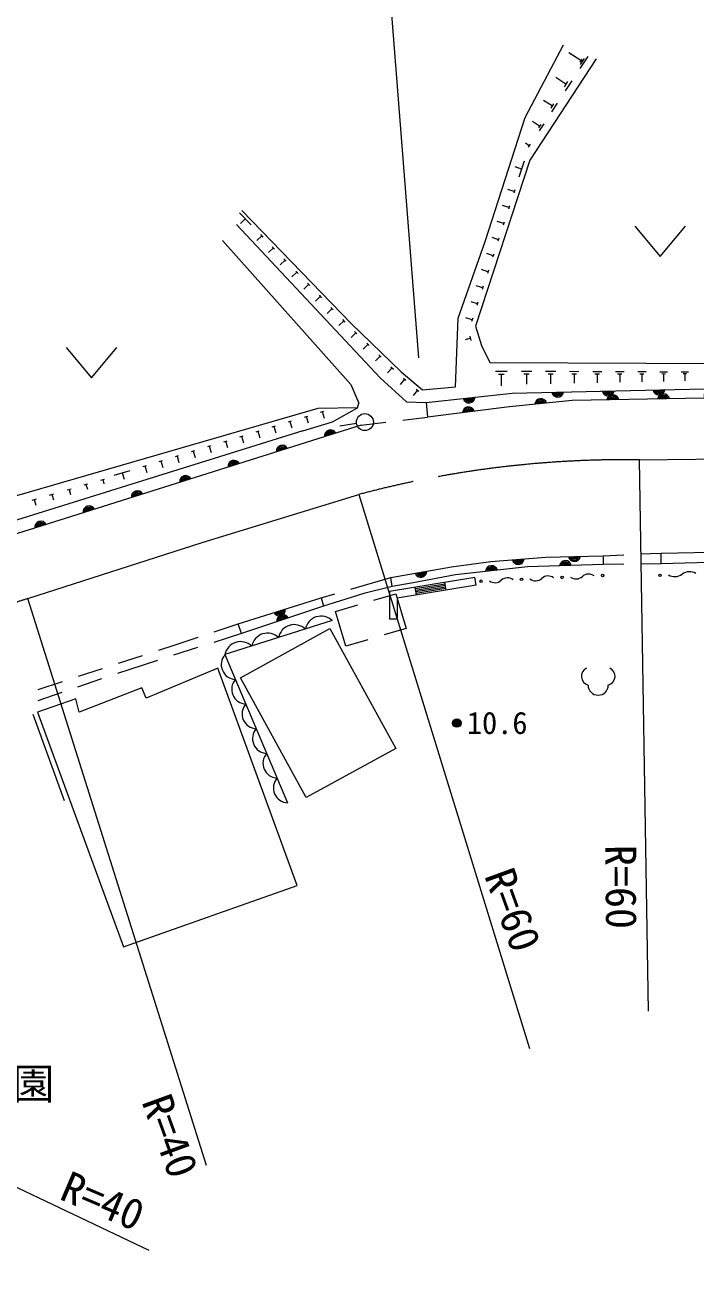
# Model space of a CAD drawing. Units: millimetres, scale not verified. Extents: x 40000 to 680000, y 20000 to 380000.
# Drawn here: x 121528 to 161280, y 262491 to 336696 of the extents above; entities that cross this region are included whole.
import ezdxf
from ezdxf.enums import TextEntityAlignment as Align

# ---------------------------------------------------------------- set-up
doc = ezdxf.new("R2010")
doc.units = ezdxf.units.MM
doc.header["$LTSCALE"] = 1000
doc.linetypes.add('CHAIN', pattern=[18.5, 12, -1.5, 3.5, -1.5])
for name, color, linetype, lineweight in [('M-BGD', 7, 'Continuous', 13), ('M-BMK', 2, 'CHAIN', 13), ('M-BMK-SRVR', 3, 'Continuous', 13), ('M-STR-HTXT', 7, 'Continuous', 13)]:
    doc.layers.add(name, color=color, linetype=linetype, lineweight=lineweight)
doc.layers.add('M-BGD-HTXT', color=7, linetype='Continuous')
doc.styles.add('ＭＳ ゴシック', font='')
doc.styles.get('ＭＳ ゴシック').set_extended_font_data('MS Gothic')

msp = doc.modelspace()

# ---------------------------------------------------------------- linework, layer by layer
at = {"layer": 'M-BGD'}
for p, q in [((154455, 334593), (153743, 335060)), ((154514, 334682), (154397, 334504)), ((154867, 334833), (154400, 334121)), ((154661, 334713), (154428, 334357)), ((153576, 333195), (152969, 333593)), ((153676, 333347), (153477, 333043)), ((153927, 333399), (153529, 332792)), ((152764, 331903), (152255, 332237)), ((152848, 332030), (152681, 331775)), ((153059, 332074), (152725, 331564)), ((152014, 330709), (151594, 330985)), ((152083, 330814), (151945, 330604)), ((152257, 330850), (151982, 330430)), ((151405, 329551), (151174, 329703)), ((151466, 329644), (151345, 329459)), ((150947, 328166), (150567, 328291)), ((151103, 328641), (150792, 327691)), ((150512, 326836), (150131, 326960)), ((150543, 326931), (150480, 326741)), ((150200, 325885), (149820, 326010)), ((150231, 325980), (150169, 325790)), ((134228, 325580), (134923, 324861)), ((134575, 325220), (134288, 324942)), ((149889, 324935), (149509, 325060)), ((149920, 325030), (149858, 324840)), ((135479, 324285), (135618, 324142)), ((157656, 324786), (159156, 322986)), ((159156, 322986), (160656, 324786)), ((135548, 324213), (135261, 323936)), ((136174, 323566), (136313, 323422)), ((149577, 323985), (149197, 324109)), ((149609, 324080), (149546, 323890)), ((136243, 323494), (135956, 323216)), ((136869, 322847), (137008, 322703)), ((149266, 323034), (148886, 323159)), ((149297, 323130), (149235, 322939)), ((136938, 322775), (136650, 322497)), ((137633, 322056), (137345, 321778)), ((137564, 322128), (137702, 321984)), ((148955, 322084), (148575, 322209)), ((148986, 322179), (148924, 321989)), ((138328, 321337), (138040, 321059)), ((138258, 321409), (138397, 321265)), ((139023, 320618), (138735, 320340)), ((138953, 320690), (139092, 320546)), ((148643, 321134), (148263, 321258)), ((148674, 321229), (148612, 321039)), ((139718, 319899), (139430, 319621)), ((139648, 319971), (139787, 319827)), ((148332, 320184), (147952, 320308)), ((148363, 320279), (148301, 320089)), ((140413, 319180), (140125, 318902)), ((140343, 319252), (140482, 319108)), ((148021, 319233), (147640, 319358)), ((148052, 319328), (147989, 319138)), ((141122, 318475), (140844, 318187)), ((141050, 318544), (141194, 318406)), ((141842, 317781), (141564, 317493)), ((141770, 317850), (141914, 317712)), ((147912, 318145), (147607, 318052)), ((147875, 318267), (147949, 318023)), ((123963, 317598), (125463, 315798)), ((125463, 315798), (126963, 317598)), ((142562, 317087), (142284, 316799)), ((142490, 317156), (142634, 317018)), ((143282, 316393), (143004, 316105)), ((143210, 316462), (143354, 316324)), ((149058, 316706), (166437, 316634)), ((149396, 316205), (150097, 316202)), ((150936, 316198), (151559, 316196)), ((152374, 316192), (152968, 316190)), ((153782, 316187), (154348, 316184)), ((155162, 316181), (155700, 316179)), ((156514, 316175), (157025, 316173)), ((157838, 316170), (158322, 316168)), ((159135, 316164), (159593, 316163)), ((160406, 316159), (160839, 316157)), ((144020, 315719), (143760, 315415)), ((143944, 315784), (144096, 315654)), ((149571, 316029), (149921, 316027)), ((149746, 316028), (149743, 315327)), ((151091, 316042), (151403, 316041)), ((151247, 316041), (151244, 315418)), ((152522, 316043), (152819, 316042)), ((152670, 316043), (152668, 315448)), ((153923, 316044), (154206, 316043)), ((154065, 316044), (154062, 315478)), ((155296, 316046), (155565, 316045)), ((155431, 316045), (155428, 315507)), ((156641, 316047), (156897, 316046)), ((156769, 316046), (156767, 315536)), ((157959, 316048), (158201, 316047)), ((158080, 316048), (158078, 315564)), ((159249, 316049), (159478, 316048)), ((159364, 316049), (159362, 315591)), ((160514, 316051), (160730, 316050)), ((160622, 316050), (160620, 315618)), ((144779, 315069), (144519, 314765)), ((144703, 315134), (144855, 315004)), ((145072, 315085), (147023, 315261)), ((141218, 314018), (141296, 314293)), ((137130, 313190), (137322, 313248)), ((137226, 313219), (137343, 312837)), ((138087, 313482), (138278, 313541)), ((138182, 313512), (138299, 313129)), ((139043, 313775), (139234, 313833)), ((139139, 313804), (139256, 313422)), ((141445, 312993), (142913, 313175)), ((143906, 313299), (145374, 313481)), ((135218, 312605), (135409, 312663)), ((135314, 312634), (135431, 312252)), ((136174, 312897), (136365, 312956)), ((136270, 312927), (136387, 312544)), ((141172, 313100), (140185, 312940)), ((132349, 311727), (132540, 311786)), ((132445, 311756), (132562, 311374)), ((133305, 312020), (133497, 312078)), ((133401, 312049), (133518, 311667)), ((134262, 312312), (134453, 312371)), ((134357, 312342), (134474, 311959)), ((130437, 311142), (130628, 311201)), ((130532, 311171), (130649, 310789)), ((131393, 311435), (131584, 311493)), ((131488, 311464), (131606, 311081)), ((126803, 310031), (127759, 310323)), ((128524, 310557), (128715, 310616)), ((128620, 310586), (128737, 310204)), ((129480, 310850), (129672, 310908)), ((129576, 310879), (129693, 310496)), ((125029, 309455), (125250, 309519)), ((125139, 309487), (125219, 309210)), ((126026, 309744), (126232, 309803)), ((126129, 309774), (126203, 309516)), ((127281, 310177), (127398, 309794)), ((122986, 308862), (123239, 308936)), ((123112, 308899), (123204, 308583)), ((124015, 309161), (124252, 309230)), ((124134, 309195), (124220, 308899)), ((121940, 308559), (122209, 308637)), ((122075, 308598), (122172, 308261)), ((155783, 305268), (157001, 305324)), ((158000, 305371), (159218, 305427)), ((156999, 304760), (155789, 304748)), ((159210, 304781), (157999, 304770)), ((140838, 303294), (141636, 303527)), ((141636, 303527), (143201, 303978)), ((148184, 303968), (143128, 303139)), ((148257, 303524), (143579, 302757)), ((146422, 303588), (144646, 303297)), ((146481, 303233), (146408, 303677)), ((148257, 303524), (148184, 303968)), ((139081, 302780), (139878, 303013)), ((141593, 303025), (139221, 302285)), ((143287, 303437), (141593, 303025)), ((142196, 302632), (143504, 303014)), ((143128, 303139), (143132, 301507)), ((143504, 303014), (144106, 300956)), ((144631, 303385), (144704, 302941)), ((146437, 303499), (144661, 303208)), ((146451, 303410), (144675, 303119)), ((146466, 303322), (144690, 303030)), ((139928, 301968), (141236, 302351)), ((143579, 302757), (143582, 301507)), ((140530, 299909), (139928, 301968)), ((143582, 301507), (143132, 301507)), ((134349, 300661), (132706, 300133)), ((132733, 300761), (134147, 301237)), ((144106, 300956), (142798, 300573)), ((129447, 299666), (130372, 299966)), ((131754, 299828), (130326, 299369)), ((130372, 299966), (131785, 300442)), ((141838, 300292), (140530, 299909)), ((127069, 298895), (128496, 299357)), ((129373, 299063), (127730, 298535)), ((124691, 298123), (126118, 298586)), ((127730, 298535), (127011, 298290)), ((122313, 297352), (123740, 297815)), ((126064, 297968), (124644, 297484)), ((123698, 297162), (122278, 296678)), ((121982, 295874), (123844, 290772))]:
    msp.add_line(p, q, dxfattribs=at)
for points in [[(147023, 315261), (147185, 319328), (148791, 323872), (151158, 331224), (153423, 335521)], [(155377, 334699), (151440, 328692), (148215, 318870), (148567, 317709), (149058, 316706)], [(134373, 325720), (140855, 319013), (143812, 316163), (145072, 315085)], [(134054, 324880), (142564, 315796), (144129, 314382)], [(133223, 323932), (140827, 315398), (141296, 314293)], [(138877, 313990), (118282, 308019), (116398, 311990), (111285, 314008), (105557, 314783)], [(145297, 314336), (150397, 314900), (161784, 315143)], [(161784, 315143), (161773, 314590), (153942, 314461), (150224, 314076), (145374, 313481)], [(137981, 312660), (139738, 313200), (141218, 314018), (138877, 313990)], [(144129, 314382), (145297, 314336), (145374, 313481)], [(137981, 312660), (117962, 306427), (115785, 308771), (112220, 310974), (108321, 311844), (104856, 312064)], [(141445, 312993), (117746, 305533), (115616, 308047), (111902, 310545), (110117, 310929), (105041, 311329)], [(167049, 305010), (159210, 304781), (159218, 305427), (167052, 305566)], [(139727, 301420), (133372, 299407), (137081, 290631)]]:
    msp.add_lwpolyline(points, dxfattribs=at)
for points in [[(155789, 304748), (151298, 304611), (147031, 304143), (144526, 303656), (143287, 303437), (143201, 303978), (146788, 304614), (149131, 304927), (152376, 305173), (155783, 305268)], [(139221, 302285), (134349, 300661), (134147, 301237), (139081, 302780)], [(139596, 300946), (143496, 293856), (138193, 290940), (134294, 298030)], [(122261, 296006), (127366, 282092), (137661, 285727), (132954, 298600), (128711, 296838), (128454, 297447), (124740, 296006), (124530, 296796)]]:
    msp.add_lwpolyline(points, close=True, dxfattribs=at)
for centre, radius in [((141665, 313181), 500), ((148545, 303755), 75), ((150947, 303868), 75), ((153348, 303980), 75), ((155750, 304092), 75), ((159152, 304108), 75), ((147110, 295355), 250), ((147110, 295355), 204), ((147110, 295355), 159), ((147110, 295355), 114), ((147110, 295355), 68.2), ((147110, 295355), 22.7)]:
    msp.add_circle(centre, radius, dxfattribs=at)
for centre, radius, start, end in [((147841, 314672), 354, 195.10777, 357.51295), ((147841, 314672), 283, 197.33181, 355.28891), ((147841, 314672), 212, 201.07813, 351.54258), ((147841, 314672), 142, 208.78986, 343.83085), ((153090, 315011), 354, 190.01941, 352.42459), ((153090, 315011), 283, 192.24345, 350.20055), ((153090, 315011), 212, 195.98978, 346.45423), ((153090, 315011), 142, 203.70151, 338.7425), ((153090, 315011), 100, 214.01917, 328.42484), ((156089, 315075), 354, 190.01941, 352.42459), ((156089, 315075), 283, 192.24345, 350.20055), ((156089, 315075), 212, 195.98978, 346.45423), ((156089, 315075), 142, 203.70151, 338.7425), ((156089, 315075), 100, 214.01917, 328.42484), ((156359, 314446), 354, 9.74428, 172.14946), ((156359, 314446), 283, 11.96832, 169.92542), ((156359, 314446), 212, 15.71465, 166.17909), ((159089, 315139), 354, 190.01941, 352.42459), ((159089, 315139), 283, 192.24345, 350.20055), ((159089, 315139), 212, 195.98978, 346.45423), ((159089, 315139), 142, 203.70151, 338.7425), ((159089, 315139), 100, 214.01917, 328.42484), ((159358, 314496), 354, 9.74428, 172.14946), ((159358, 314496), 283, 11.96832, 169.92542), ((159358, 314496), 212, 15.71465, 166.17909), ((159358, 314496), 142, 23.42638, 158.46737), ((147806, 313725), 354, 15.79509, 178.20027), ((147806, 313725), 283, 18.01913, 175.97623), ((147806, 313725), 212, 21.76546, 172.2299), ((147841, 314672), 100, 219.10752, 333.51319), ((152088, 314215), 354, 14.69794, 177.10312), ((152088, 314215), 283, 16.92198, 174.87908), ((152088, 314215), 212, 20.66831, 171.13275), ((152088, 314215), 142, 28.38003, 163.42102), ((152088, 314215), 100, 38.6977, 153.10336), ((156359, 314446), 142, 23.42638, 158.46737), ((156359, 314446), 100, 33.74404, 148.1497), ((159358, 314496), 100, 33.74404, 148.1497), ((147806, 313725), 142, 29.47719, 164.51817), ((147806, 313725), 100, 39.79485, 154.20051), ((139627, 312364), 354, 26.26901, 188.67418), ((139627, 312364), 283, 28.49304, 186.45015), ((139627, 312364), 212, 32.23937, 182.70382), ((139627, 312364), 142, 39.9511, 174.99209), ((139627, 312364), 100, 50.26876, 164.67443), ((136766, 311463), 354, 26.26901, 188.67418), ((136766, 311463), 283, 28.49304, 186.45015), ((136766, 311463), 212, 32.23937, 182.70382), ((136766, 311463), 142, 39.9511, 174.99209), ((136766, 311463), 100, 50.26876, 164.67443), ((133904, 310562), 354, 26.26901, 188.67418), ((133904, 310562), 283, 28.49304, 186.45015), ((133904, 310562), 212, 32.23937, 182.70382), ((133904, 310562), 142, 39.9511, 174.99209), ((133904, 310562), 100, 50.26876, 164.67443), ((131042, 309662), 354, 26.26901, 188.67418), ((131042, 309662), 283, 28.49304, 186.45015), ((131042, 309662), 212, 32.23937, 182.70382), ((131042, 309662), 142, 39.9511, 174.99209), ((131042, 309662), 100, 50.26876, 164.67443), ((128181, 308761), 354, 26.26901, 188.67418), ((128181, 308761), 283, 28.49304, 186.45015), ((128181, 308761), 212, 32.23937, 182.70382), ((128181, 308761), 142, 39.9511, 174.99209), ((128181, 308761), 100, 50.26876, 164.67443), ((125319, 307860), 354, 26.26901, 188.67418), ((125319, 307860), 283, 28.49304, 186.45015), ((125319, 307860), 212, 32.23937, 182.70382), ((125319, 307860), 142, 39.9511, 174.99209), ((125319, 307860), 100, 50.26876, 164.67443), ((122458, 306960), 354, 26.26901, 188.67418), ((122458, 306960), 283, 28.49304, 186.45015), ((122458, 306960), 212, 32.23937, 182.70382), ((122458, 306960), 142, 39.9511, 174.99209), ((122458, 306960), 100, 50.26876, 164.67443), ((150750, 305104), 354, 193.14487, 355.55005), ((150750, 305104), 283, 195.36891, 353.32601), ((150750, 305104), 212, 199.11523, 349.57968), ((150750, 305104), 142, 206.82696, 341.86795), ((150750, 305104), 100, 217.14463, 331.55029), ((154078, 305275), 354, 190.39298, 352.79816), ((154078, 305275), 283, 192.61702, 350.57412), ((154078, 305275), 212, 196.36335, 346.82779), ((154078, 305275), 142, 204.07508, 339.11606), ((154078, 305275), 100, 214.39274, 328.7984), ((144985, 304349), 354, 198.84862, 1.2538), ((144985, 304349), 283, 201.07266, 359.02976), ((144985, 304349), 212, 204.81898, 355.28343), ((144985, 304349), 142, 212.53071, 347.5717), ((144985, 304349), 100, 222.84838, 337.25404), ((149170, 304323), 354, 15.05834, 177.46352), ((149170, 304323), 283, 17.28238, 175.23948), ((149170, 304323), 212, 21.02871, 171.49316), ((149170, 304323), 142, 28.74044, 163.78143), ((149170, 304323), 100, 39.0581, 153.46376), ((153545, 304625), 354, 10.54197, 172.94715), ((153545, 304625), 283, 12.76601, 170.72311), ((153545, 304625), 212, 16.51234, 166.97679), ((153545, 304625), 142, 24.22407, 159.26506), ((153545, 304625), 100, 34.54173, 148.94739), ((160904, 303595), 727, 58.85461, 127.05792), ((149375, 304225), 556, 233.47584, 311.86789), ((150117, 303398), 556, 53.47584, 131.86789), ((151777, 304337), 556, 233.47584, 311.86789), ((152518, 303510), 556, 53.47584, 131.86789), ((154178, 304449), 556, 233.47584, 311.86789), ((154920, 303622), 556, 53.47584, 131.86789), ((160028, 304756), 727, 238.85461, 307.05792), ((136598, 302060), 354, 206.16816, 8.57334), ((136598, 302060), 283, 208.3922, 6.3493), ((136598, 302060), 212, 212.13853, 2.60298), ((136598, 302060), 142, 219.85026, 354.89125), ((136598, 302060), 100, 230.16792, 344.57359), ((136802, 301422), 354, 27.23236, 189.63754), ((136802, 301422), 283, 29.4564, 187.4135), ((136802, 301422), 212, 33.20272, 183.66717), ((136802, 301422), 142, 40.91445, 175.95544), ((136802, 301422), 100, 51.23212, 165.63778), ((139067, 300745), 944, 45.65287, 169.51492), ((135890, 299738), 944, 45.65287, 169.51492), ((137478, 300242), 944, 45.65287, 169.51492), ((134301, 299235), 944, 45.65287, 169.51492), ((134032, 298823), 880, 138.50669, 267.3145), ((155023, 298127), 536, 116.08703, 255.33416), ((155951, 298127), 536, 284.66584, 63.91297), ((134650, 297361), 880, 138.50669, 267.3145), ((155487, 297608), 600, 180, 0), ((135268, 295898), 880, 138.50669, 267.3145), ((135886, 294436), 880, 138.50669, 267.3145), ((136504, 292973), 880, 138.50669, 267.3145), ((137122, 291510), 880, 138.50669, 267.3145)]:
    msp.add_arc(centre, radius, start, end, dxfattribs=at)
at = {"layer": 'M-BMK'}
msp.add_line((157944, 310944), (174008, 311115), dxfattribs=at)
msp.add_lwpolyline([(121693, 302725), (132030, 306051), (141304, 308893)], dxfattribs=at)
for centre, radius, start, end in [((157018, 249929), 61021, 89.13086, 104.92328), ((129471, 277195), 26689, 106.9427, 119.14302)]:
    msp.add_arc(centre, radius, start, end, dxfattribs=at)
at = {"layer": 'M-BMK-SRVR'}
for p, q in [((158466, 278286), (157944, 310944)), ((141304, 308893), (151423, 276082)), ((132287, 269143), (121693, 302725)), ((96082, 279716), (128869, 264131))]:
    msp.add_line(p, q, dxfattribs=at)
at = {"layer": 'M-STR-HTXT'}
msp.add_line((144869, 316995), (142555, 346372), dxfattribs=at)
for centre, radius, start, end in [((195628, -45842), 394510, 66.16683, 97.71667), ((215928, 54571), 212646, 73.15658, 114.94606)]:
    msp.add_arc(centre, radius, start, end, dxfattribs=at)

# ---------------------------------------------------------------- texts
at = {"layer": 'M-BGD', "style": 'ＭＳ ゴシック'}
msp.add_text('10.6', height=1320, dxfattribs=at).set_placement((147709, 294309), align=Align.BOTTOM_LEFT)
at = {"layer": 'M-BGD-HTXT', "style": 'ＭＳ ゴシック'}
msp.add_text('もりもり保育園', height=1833, dxfattribs=at).set_placement((114520, 273992), align=Align.MIDDLE_CENTER)
at = {"layer": 'M-BMK-SRVR', "style": 'ＭＳ ゴシック'}
for s, rotation, p in [('R=60', 270.537, (156825, 288143)), ('R=60', 289.983, (149582, 286641)), ('R=40', 289.983, (129276, 273248)), ('R=40', 336.904, (123841, 268033))]:
    msp.add_text(s, height=1833, rotation=rotation, dxfattribs=at).set_placement(p, align=Align.MIDDLE_LEFT)

doc.saveas('drawing.dxf')
